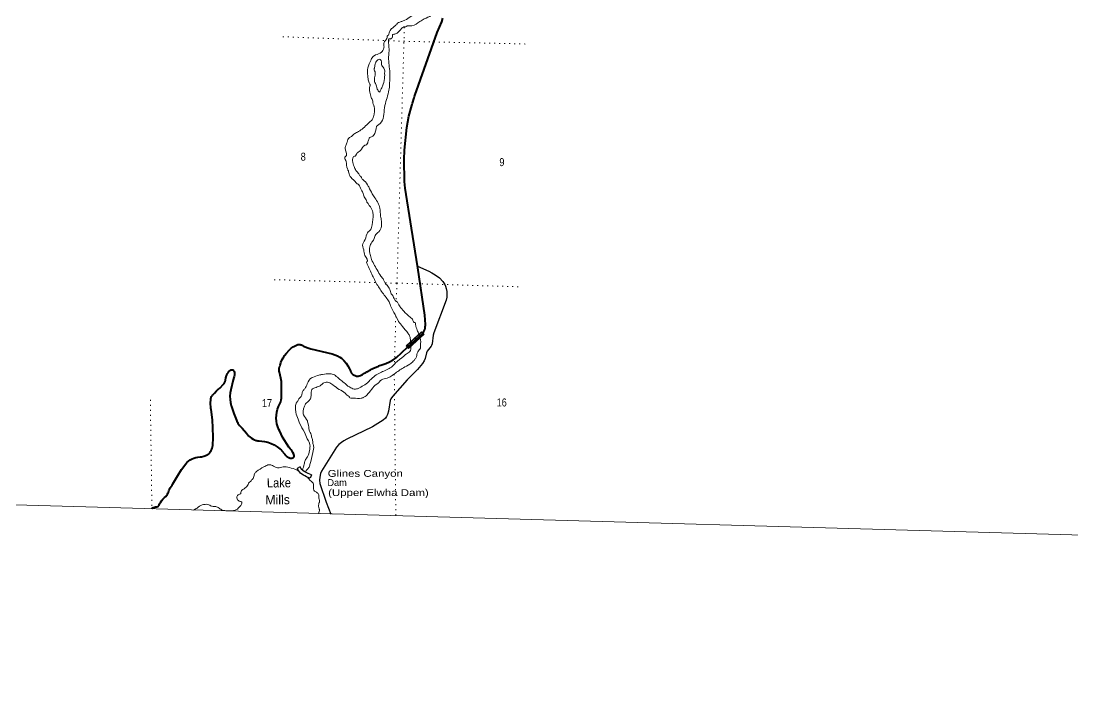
# Model space of a CAD drawing. Header units: feet. Extents: x -739708 to -488887, y 188754 to 379550.
# Drawn here: x -646882 to -623874, y 189004 to 203505 of the extents above; entities that cross this region are included whole.
import ezdxf
from ezdxf.enums import TextEntityAlignment as Align

# ---------------------------------------------------------------- set-up
doc = ezdxf.new("R2010")
doc.units = ezdxf.units.FT
doc.header["$LTSCALE"] = 73
doc.linetypes.add('DOTTED', pattern=[1.5, 0.3, -1.2])
for name, color, linetype, lineweight in [('26', 7, 'Continuous', 40), ('29', 7, 'Continuous', 25), ('39', 7, 'Continuous', 13), ('4', 7, 'Continuous', 13), ('42', 7, 'Continuous', 25), ('61', 7, 'Continuous', 13), ('7', 7, 'DOTTED', 13)]:
    doc.layers.add(name, color=color, linetype=linetype, lineweight=lineweight)
doc.layers.add('41', color=7, linetype='Continuous')

msp = doc.modelspace()

# ---------------------------------------------------------------- linework, layer by layer
at = {"layer": '26'}
msp.add_line((-643851.74, 192942.97), (-643835.03, 192973.19), dxfattribs=at)
for points in [[(-638276.04, 201852.62), (-638267.29, 201877.37), (-637780.56, 203253.67), (-637681.54, 203488.65)], [(-637681.54, 203488.65), (-637657.16, 203569.01)], [(-638480.71, 199850.02), (-638493.87, 199997.27), (-638503.72, 200475.93), (-638497.54, 200679.67), (-638445.8, 201174.96), (-638402.47, 201426.49), (-638337, 201658.22), (-638329.91, 201681.14), (-638321.41, 201708.22), (-638283.97, 201827.37), (-638276.04, 201852.62)], [(-638051.8, 197072.27), (-638204.01, 198103.97), (-638341.43, 198973.95), (-638480.71, 199850.02)], [(-638091.76, 196679.21), (-638079.07, 196699.06), (-638064.59, 196727.07), (-638053.11, 196756.44), (-638044.77, 196786.86), (-638039.65, 196817.97), (-638037.81, 196849.45), (-638037.97, 196864.81), (-638051.8, 197072.27)], [(-641236.21, 195873.69), (-641236.32, 195876.6), (-641235.62, 195889.69), (-641234.27, 195914.73), (-641227.15, 195939.69), (-641224.33, 195949.58), (-641217.07, 195975.02), (-641209.34, 195999.58), (-641197.24, 196037.98), (-641169.67, 196101.85), (-641149.64, 196137.48), (-641135.62, 196162.43), (-641116.75, 196187.48), (-641077.71, 196239.3), (-641018.71, 196303.97), (-640995.86, 196329.01), (-640970.9, 196349.62), (-640933.43, 196376.59), (-640888.6, 196402.21), (-640841.33, 196423.01), (-640826.29, 196426.63), (-640810.94, 196428.67), (-640795.47, 196429.09), (-640780.04, 196427.89), (-640764.82, 196425.08), (-640749.98, 196420.7), (-640735.67, 196414.79), (-640722.06, 196407.42), (-640709.3, 196398.67), (-640703.3, 196393.82), (-640607.72, 196354.34), (-640541.02, 196333.42), (-640074.63, 196222.49), (-640016.39, 196204.28), (-639960.37, 196180.08), (-639907.18, 196150.16), (-639873.25, 196126.94), (-639820.81, 196076.96), (-639773.88, 196021.77), (-639732.98, 195961.97), (-639698.55, 195898.23), (-639685.88, 195868.23), (-639675.39, 195843.39), (-639662.42, 195818.23), (-639658.82, 195812.25), (-639648.23, 195798.22), (-639636.24, 195785.38), (-639622.97, 195773.86), (-639608.56, 195763.79), (-639593.19, 195755.27), (-639577.01, 195748.42), (-639560.2, 195743.29), (-639542.94, 195739.95), (-639525.43, 195738.43), (-639508.1, 195738.74), (-639483.13, 195742.36), (-639458.1, 195753.94), (-639412.84, 195774.9), (-639367.17, 195802.17), (-639342.36, 195817.3), (-639317.17, 195831.35), (-639238.6, 195876.43), (-639213.51, 195890.82), (-639188.6, 195902.24), (-639066.9, 195958.05), (-639063.83, 195959.23), (-639038.99, 195968.81), (-639013.83, 195976.9), (-638926.31, 196005.05), (-638903.65, 196013.03), (-638822.79, 196047.7), (-638746, 196090.63), (-638674.12, 196141.35), (-638431.08, 196368.71), (-638091.76, 196679.21)], [(-642529.66, 195482.68), (-642460.53, 195554.07), (-642450.95, 195563.4), (-642440.7, 195575.51), (-642431.78, 195588.63), (-642424.27, 195602.61), (-642418.27, 195617.3), (-642416.57, 195623.14), (-642411.07, 195647.92), (-642406.6, 195673.14), (-642406.13, 195675.8), (-642401.67, 195701.04), (-642396.06, 195725.8), (-642393.95, 195733.47), (-642389.5, 195744.8), (-642377.54, 195769.59), (-642363.5, 195794.8), (-642355.19, 195809.73), (-642334.57, 195839.2), (-642309.6, 195863.98), (-642284.57, 195875.06), (-642282.46, 195875.59), (-642275.11, 195876.64), (-642267.7, 195876.92), (-642260.3, 195876.42), (-642252.99, 195875.15), (-642245.85, 195873.13), (-642241.97, 195871.68)], [(-642221.19, 195842.3), (-642216.62, 195816.96), (-642214.73, 195791.29), (-642215.53, 195765.56), (-642216.77, 195756.48), (-642220.82, 195731.39), (-642228.37, 195706.48), (-642243.7, 195655.89), (-642295.69, 195439.49), (-642308.15, 195369.64), (-642313.23, 195298.86), (-642310.89, 195227.94), (-642301.15, 195157.65), (-642284.11, 195088.76), (-642280.08, 195075.95), (-642230.25, 194921.92), (-642170.75, 194777.87), (-642159.94, 194751.72), (-642150.38, 194727.87), (-642139.71, 194707.32), (-642125.91, 194686.41), (-642125.15, 194685.49), (-642103.7, 194660.44), (-642078.76, 194635.82), (-642049.99, 194607.43), (-642042.15, 194597.18), (-641953.85, 194492.39), (-641904.38, 194434.85), (-641896.68, 194426.72), (-641869.1, 194401.29), (-641839.01, 194378.89), (-641806.75, 194359.76), (-641772.66, 194344.1), (-641737.12, 194332.09), (-641725.52, 194329.48), (-641700.6, 194323.88), (-641675.52, 194321.33), (-641555.03, 194309.11), (-641482.49, 194291.46), (-641412.19, 194266.32), (-641344.91, 194233.97), (-641281.37, 194194.77), (-641222.29, 194149.13), (-641185.4, 194115.1), (-641184.57, 194114.36), (-641109.9, 194030.03), (-641088.93, 194001.35), (-641078.84, 193989.48), (-641067.55, 193978.73), (-641055.21, 193969.21), (-641041.94, 193961.04), (-641027.89, 193954.3), (-641013.21, 193949.07), (-640998.06, 193945.4), (-640987.63, 193944), (-640962.59, 193943.07), (-640937.63, 193948.34), (-640937.23, 193948.51), (-640932.25, 193951.26), (-640927.58, 193954.52), (-640923.28, 193958.25), (-640919.39, 193962.41), (-640915.96, 193966.95), (-640913.02, 193971.83), (-640911.89, 193974.25), (-640906.65, 193999.23), (-640915.95, 194024.25), (-640919.05, 194032.59), (-640935.36, 194065.62), (-640955.03, 194096.76), (-640958.12, 194100.68), (-640977.54, 194125.28), (-640996.49, 194150.68), (-641022.32, 194185.3), (-641161.18, 194400.39), (-641224.59, 194532.17), (-641241.95, 194567.02), (-641266.15, 194627.81), (-641283.86, 194690.79), (-641294.89, 194755.28), (-641299.12, 194820.58), (-641296.5, 194885.95), (-641287.06, 194950.7), (-641270.91, 195014.1), (-641248.21, 195075.47), (-641219.23, 195134.12), (-641218.8, 195135.07), (-641203.38, 195174.99), (-641192.21, 195216.31), (-641185.42, 195258.57), (-641183.09, 195301.3), (-641182.73, 195348.1), (-641182.78, 195523.49), (-641183.67, 195538.61), (-641183.44, 195552.95), (-641186.68, 195621.59), (-641197.08, 195689.51), (-641214.53, 195755.97), (-641229.69, 195823.69), (-641235.28, 195848.64), (-641236.21, 195873.69)], [(-642221.14, 195842.32), (-642221.9, 195844.38), (-642224.72, 195850.63), (-642228.18, 195856.54), (-642232.23, 195862.06), (-642236.84, 195867.13), (-642241.96, 195871.69)], [(-643835.08, 192973.22), (-643811.6, 193009.94), (-643784.02, 193044.54), (-643752.98, 193076.06), (-643743.81, 193083.6), (-643718.78, 193104.19), (-643697.16, 193129.16), (-643692.02, 193135.68), (-643679.13, 193156.14), (-643669.58, 193175.52), (-643660.18, 193200.25), (-643651.53, 193225.52), (-643638.06, 193257.62), (-643619.1, 193292.15), (-643576.54, 193355.58), (-643558.97, 193381.01), (-643494.55, 193488.66), (-643455.07, 193567.05), (-643374.72, 193698.46), (-643281.07, 193820.76), (-643255.28, 193847.7), (-643220.62, 193877.61), (-643183.03, 193903.74), (-643142.91, 193925.8), (-643100.7, 193943.54), (-643056.87, 193956.77), (-643011.89, 193965.35), (-642966.27, 193969.18), (-642936.15, 193974.93), (-642880.88, 193990.17), (-642827.51, 194011.09), (-642776.62, 194037.48), (-642772.8, 194041.17), (-642753.26, 194062.56), (-642736.07, 194085.88), (-642721.41, 194110.86), (-642709.44, 194137.24), (-642700.3, 194164.73), (-642694.07, 194193.02), (-642690.84, 194221.8), (-642681.62, 194391.71), (-642686.56, 194617.6), (-642692.72, 194775.19), (-642726.9, 195013.87), (-642728.69, 195028.83), (-642736.71, 195159.5), (-642733.82, 195214.98), (-642733.84, 195221.77), (-642732.76, 195236.61), (-642730.13, 195251.25), (-642725.98, 195265.55), (-642720.37, 195279.33), (-642713.34, 195292.44), (-642704.98, 195304.75), (-642695.38, 195316.12), (-642684.64, 195326.42), (-642647.38, 195366.68), (-642606.45, 195418.34)], [(-642606.54, 195418.4), (-642600.95, 195426.32), (-642594.58, 195433.61), (-642587.47, 195440.19), (-642579.72, 195446), (-642571.4, 195450.96), (-642564.2, 195454.37)], [(-642564.21, 195454.39), (-642555.09, 195459.57), (-642546.56, 195465.67), (-642538.72, 195472.63), (-642531.65, 195480.38), (-642529.75, 195482.75)], [(-644020.32, 192832.72), (-644011.88, 192847.55), (-644008.34, 192852.48), (-644004.31, 192857.01), (-643999.83, 192861.1), (-643994.95, 192864.69), (-643991.49, 192866.72), (-643966.44, 192874.15), (-643941.49, 192876.56), (-643909.02, 192879.7)], [(-643909.02, 192879.73), (-643902.72, 192881.16), (-643896.59, 192883.23), (-643890.72, 192885.94), (-643885.16, 192889.24), (-643879.98, 192893.11), (-643875.23, 192897.5), (-643870.96, 192902.36), (-643867.23, 192907.64), (-643864.07, 192913.29), (-643862.68, 192916.3)], [(-643862.62, 192916.27), (-643859.2, 192923.57), (-643851.78, 192942.99)]]:
    msp.add_lwpolyline(points, dxfattribs=at)
at = {"layer": '29'}
msp.add_lwpolyline([(-638210.47, 198144.85), (-637960.53, 198032.78), (-637900.08, 197998.69), (-637821.47, 197951.87), (-637729.76, 197884.45), (-637657.94, 197809.91), (-637609.97, 197742.11), (-637595, 197708.4), (-637580.05, 197655.51), (-637570.67, 197586.67), (-637566.92, 197524.86), (-637570.67, 197466.8), (-637581.31, 197397.24), (-637852.35, 196687.7), (-637867.54, 196634.47), (-637893.53, 196440.48), (-637901.01, 196406.77), (-637910.54, 196389.4), (-637996.47, 196286.91), (-638014.74, 196250.19), (-638043.26, 196123.97), (-638067.91, 196071.49), (-638101.28, 196017.21), (-638207.54, 195885.24), (-638434.52, 195659.42), (-638759.17, 195288.67), (-638790.99, 195243.73), (-638806.26, 195207.46), (-638843.03, 194970.22), (-638866.8, 194897.25), (-638887.39, 194852.3), (-638909.85, 194818.59), (-638958.94, 194771.28), (-639195.53, 194631.84), (-639756.82, 194357.47), (-639825.09, 194320.4), (-639873.75, 194288.56), (-639928.03, 194241.74), (-639984.28, 194185.73), (-640312.02, 193658.42), (-640333.24, 193604.97), (-640350.09, 193526.31), (-640353.83, 193460.76), (-640347.74, 193387.11), (-640208.7, 192982.68), (-640103.8, 192719.38)], dxfattribs=at)
at = {"layer": '39'}
msp.add_line((-640605.44, 193510.24), (-640670.97, 193547.67), dxfattribs=at)
for points in [[(-638479.45, 210098.09), (-638568.41, 209997.26), (-638619.05, 209897.57), (-638649.09, 209817.59), (-638663.64, 209620.33), (-638676.88, 209570.22), (-638695.47, 209550.48), (-638733.69, 209553.34), (-638739.69, 209555.5), (-638739.97, 209454.69), (-638796.19, 209375.3), (-638818.08, 209299.17), (-638818.31, 209289.1), (-638850.08, 209043.83), (-638840.1, 208950.86), (-638805.77, 208865.41), (-638720.34, 208722.37), (-638678.96, 208681.11), (-638601.4, 208635.03), (-638563.91, 208599.91), (-638451.74, 208480.46), (-638406.1, 208449.2), (-638378.35, 208428.42), (-638272.18, 208311.13), (-638266.65, 208288.82), (-638235.38, 208157.07), (-638238.45, 208022.05), (-638250.68, 207927.56), (-638261.86, 207613.29), (-638279.57, 207543.11), (-638288.63, 207498.96), (-638322.34, 207435.2), (-638336.71, 207423.43), (-638400.81, 207263.56), (-638428.19, 207211.75), (-638550.38, 207067.3), (-638639.57, 206956.39), (-638706.55, 206847), (-638768.49, 206781.84), (-638778.93, 206765.94), (-638820.87, 206694.3), (-638882.76, 206542.46), (-638898.24, 206482.31), (-638915.28, 206353.66), (-638928.38, 206132.17), (-638944.81, 206029.72), (-638979.47, 205923.64), (-639037.84, 205838.24), (-639142.72, 205745.83), (-639210.31, 205610.24), (-639270.87, 205428.12), (-639346.74, 205282.63), (-639369.03, 205277.08), (-639408.36, 205231.59), (-639448.97, 205129.67), (-639453.36, 205113.64), (-639490.44, 204812.04), (-639505.79, 204669.24), (-639485.73, 204576.05), (-639493.34, 204507.67), (-639484.36, 204459.08), (-639453.37, 204403.96), (-639389.51, 204376.32), (-639240.62, 204364.93), (-639161.7, 204379.29), (-639074.81, 204389.45), (-639012.86, 204365.89), (-638837.89, 204349.88), (-638624.14, 204355.18), (-638549.7, 204349.49), (-638537.71, 204345.19), (-638449.3, 204333.13), (-638362.46, 204341.27), (-638269.66, 204345.25), (-638199.29, 204337.63), (-638161.29, 204324.68), (-638128.1, 204277.57), (-638109.06, 204228.76), (-638091.76, 204103.37), (-638084.9, 203962.08), (-638128.52, 203815.88), (-638178.7, 203736.36), (-638359.04, 203605.31), (-638485.86, 203523.47), (-638556.99, 203496.83), (-638569.18, 203493.07), (-638624.11, 203470.1), (-638665.13, 203438.76), (-638710.59, 203389.38), (-638776.24, 203338.43), (-638828.76, 203244.84), (-638845.92, 203198.85), (-638870.73, 203171.18), (-638873.4, 203143.01), (-638892.53, 203099.08), (-638938.27, 203037.61), (-638947.29, 202995.47)], [(-638418.68, 208604.73), (-638414.8, 208598.6), (-638379.63, 208549.42), (-638348.82, 208486.23), (-638308.08, 208416.77), (-638239.17, 208344.67), (-638209.56, 208317.79), (-638162.72, 208250.2), (-638141.62, 208203.36), (-638130.72, 208150.7), (-638112.51, 207976.9), (-638116.62, 207884.25), (-638117.82, 207743.14), (-638139.39, 207681.12), (-638143.46, 207590.48), (-638169.29, 207429.76), (-638169.43, 207423.71), (-638219.97, 207239.36), (-638235.4, 207181.24), (-638251.83, 207167.48), (-638299.91, 207091.95), (-638349.31, 206957.96), (-638376.55, 206912.19), (-638456.31, 206861.56), (-638503.78, 206812.21), (-638589.94, 206745.6), (-638633.31, 206611.48), (-638683.16, 206457.34), (-638704.18, 206330.8), (-638722.99, 206300.97), (-638755.91, 206182.76), (-638774.23, 205997.67), (-638776.48, 205987.64), (-638825.64, 205775.03), (-638874.13, 205681.36), (-638974.16, 205536.41), (-639077.13, 205351.21), (-639122.96, 205196.99), (-639187.78, 205093.6), (-639258.06, 205016.54), (-639319.08, 204902.98), (-639352.28, 204772.67), (-639372.02, 204613.84), (-639369.31, 204555.31), (-639349.81, 204526.65), (-639324.04, 204507.93), (-639270.33, 204476.49), (-639202.21, 204458.83), (-639127.77, 204453.13), (-639047.06, 204457.38), (-638930.46, 204444.7), (-638877.81, 204455.62), (-638655.45, 204484.92), (-638463.86, 204490.72), (-638304.59, 204493.21), (-638160.52, 204447.65), (-638128.38, 204442.9), (-638076.69, 204411.5), (-638045.34, 204372.5), (-637964.94, 204273.93), (-637911.7, 204222.32), (-637893.85, 204209.83), (-637848.57, 204162.45), (-637829.16, 204129.75), (-637818, 204089.19), (-637803.39, 204022.32), (-637776.79, 203951.17), (-637773.78, 203906.75), (-637857.24, 203692.88), (-637878.11, 203661.09), (-637907, 203631.5), (-638064.03, 203550.33), (-638156.05, 203491.9), (-638201.01, 203464.68), (-638383.91, 203398.21), (-638444.51, 203391.5), (-638448.68, 203385.54), (-638491.17, 203378.42), (-638558.55, 203339.61), (-638657.53, 203241.01), (-638690.18, 203223.6), (-638757.11, 203204.93), (-638758.35, 203150.53), (-638777.02, 203126.74), (-638811.68, 203109.38), (-638825.6, 203117.76), (-638843.82, 203025.42), (-638832.65, 202896.14), (-638842.82, 202714.91), (-638816.31, 202373.6), (-638819.53, 202143.83), (-638822.73, 202091.48), (-638841.91, 201956.84), (-638932.47, 201608.06), (-639026.97, 201263.4), (-639047.53, 201245.72), (-639108.97, 201202.74)], [(-638947.29, 202995.47), (-638944.99, 202918.81), (-638966.47, 202860.82), (-639005.7, 202819.36), (-639028.23, 202803.74), (-639158.51, 202746.16), (-639214.37, 202682.9), (-639227.14, 202652.93), (-639299.57, 202481.17), (-639299.48, 202307.78), (-639288.95, 202239), (-639266.71, 202153.82), (-639243.73, 202100.89), (-639256.35, 202076.98), (-639261.72, 202018.64), (-639253.25, 201947.88), (-639223.59, 201834.31), (-639191.22, 201750.94), (-639182.61, 201686.22), (-639165.17, 201655.6), (-639161.42, 201643.41), (-639174.74, 201411.86), (-639204.5, 201343.98), (-639245.71, 201304.58), (-639451.4, 201121.68), (-639547.45, 201063.34), (-639619.09, 201014.54), (-639666.43, 200971.24), (-639701.07, 200953.87), (-639751.62, 200858.23), (-639779.6, 200780.22), (-639791.36, 200705.89), (-639785.09, 200538.42), (-639793.24, 200534.57), (-639790.53, 200476.04), (-639773.46, 200429.3), (-639744.85, 200269.38), (-639731.3, 200244.88), (-639705.02, 200159.62), (-639644.82, 200059.49), (-639593.46, 200013.98), (-639560.18, 199970.91), (-639494.81, 199921.06), (-639444.69, 199821.16), (-639407.93, 199753.8), (-639375.83, 199658.34), (-639325.43, 199570.51), (-639316.05, 199540.07), (-639286.56, 199507.15), (-639284.69, 199501.06), (-639239.78, 199437.56), (-639190.02, 199321.53), (-639182.97, 199277.02), (-639204.36, 199045.65), (-639234.93, 198941.5), (-639302.96, 198874.47), (-639317.8, 198842.54), (-639373.61, 198692.59), (-639409.22, 198632.9), (-639386.06, 198499.33), (-639360.65, 198375.78), (-639317.48, 198235.71), (-639323.62, 198231.82), (-639318.17, 198205.48), (-639308.56, 198185.1), (-639193.34, 197934.56), (-639141.38, 197826.55), (-639013.2, 197614.02), (-638860.68, 197409), (-638833.43, 197366.06), (-638787.75, 197248.11), (-638727.92, 197131.86), (-638623.55, 196935.99), (-638541.47, 196823.27), (-638415.9, 196673.3), (-638394.53, 196638.54), (-638356.35, 196384.74)], [(-639037.34, 201946.29), (-639011.52, 202003.93), (-638977.5, 202081.8), (-638931.5, 202244.07), (-638928.01, 202397.22), (-638929.06, 202439.58), (-638977.86, 202509.22), (-638998.97, 202556.06), (-638995.9, 202602.36), (-639003.32, 202630.76), (-639014.99, 202649.17), (-639046.81, 202668.03), (-639108.24, 202625.04), (-639127.25, 202587.16), (-639151.69, 202486.89), (-639156.22, 202464.82), (-639158.97, 202432.62), (-639139.69, 202393.89), (-639139.33, 202321.3), (-639152.01, 202206.66), (-639141.03, 202158.04), (-639104.45, 202082.62), (-639091.82, 202017.83), (-639069.21, 201979.16), (-639058.98, 201964.27), (-639037.27, 201946.45)], [(-639108.97, 201202.74), (-639171.96, 201002.53), (-639188.44, 200986.78), (-639251.52, 200959.96), (-639278.72, 200916.21), (-639300.51, 200844.11), (-639327.75, 200798.35), (-639362.27, 200787.03), (-639390.97, 200765.49), (-639488.35, 200648.72), (-639548, 200595.62), (-639554.45, 200577.62), (-639558.76, 200565.62), (-639571.16, 200551.78), (-639607.69, 200540.51), (-639624.54, 200508.62), (-639630.13, 200440.2), (-639624.77, 200409.85), (-639587.01, 200298.11), (-639542.46, 200218.49), (-639505.11, 200177.33), (-639470.08, 200122.11), (-639448.38, 200101.47), (-639429.11, 200062.74), (-639373.86, 200011.1), (-639287.89, 199892.25), (-639278.19, 199875.9), (-639199.03, 199722.92), (-639140.48, 199638.96), (-639072.59, 199522.53), (-639034.78, 199412.82), (-639018.62, 199237.05), (-639007.77, 199182.38), (-638996.33, 199065.2), (-638999.5, 199014.87), (-639056.58, 198897.19), (-639137.15, 198810.29), (-639167.32, 198724.27), (-639186.05, 198698.48), (-639196.44, 198684.6), (-639236.22, 198618.96), (-639255.49, 198568.99), (-639261.17, 198496.53), (-639252.66, 198427.8), (-639226.89, 198320.38), (-639093.72, 198061.36), (-639012.14, 197926.48), (-638951.49, 197846.5), (-638889.51, 197736.24), (-638875.64, 197725.86), (-638819.24, 197635.89), (-638802.26, 197585.11), (-638785.28, 197534.33), (-638769.44, 197521.88), (-638723.06, 197434.16), (-638683.97, 197380.86), (-638670.05, 197372.49), (-638605.79, 197274.28), (-638594.06, 197257.89), (-638511.66, 197159.28), (-638371.59, 197027.12), (-638314.46, 196969.4), (-638310.75, 196955.21), (-638273.49, 196910.02), (-638267.39, 196911.9), (-638252.11, 196875.27), (-638216.82, 196743.44), (-638178.74, 196656.99)], [(-638178.74, 196656.99), (-638139.96, 196489.72), (-638145.69, 196415.25), (-638147.15, 196350.77), (-638203.42, 196269.38), (-638236.19, 196157.21), (-638265.58, 196105.45), (-638302.85, 196061.93), (-638378.89, 195997.11), (-638519.7, 195919.61), (-638714.17, 195786.87), (-638810.35, 195722.49), (-638875.54, 195691.69), (-638940.36, 195677.02), (-639042.58, 195612.77), (-639053.07, 195594.86), (-639067.39, 195585.1), (-639294.45, 195348.26), (-639382.76, 195275.64), (-639409.17, 195266.15), (-639443.74, 195252.81), (-639612.93, 195256.58), (-639701.19, 195274.68), (-639706.91, 195288.93), (-639748.57, 195318.08), (-639789.86, 195363.35), (-639927.1, 195443.02)], [(-638356.35, 196384.74), (-638376.71, 196276.35), (-638460.23, 196219.27), (-638513.1, 196172.41), (-638688.53, 196028.22), (-638742.32, 195966.93), (-638828.38, 195904.34), (-638950.57, 195848.6), (-638995.38, 195827.42), (-639218.37, 195681.21), (-639282.42, 195612.08), (-639509.33, 195469.98), (-639543.9, 195456.64), (-639596.36, 195453.78), (-639694.09, 195498.3), (-639706.04, 195504.62), (-639735.93, 195519.4), (-639791.09, 195575.07)], [(-639791.09, 195575.07), (-639987.02, 195732.66), (-640028.59, 195765.84), (-640126.78, 195790.21), (-640288.32, 195775.68), (-640365.24, 195761.26), (-640507.46, 195710), (-640525.78, 195702.36), (-640621.45, 195571.43), (-640676.34, 195461.78), (-640717.81, 195410.29), (-640737.5, 195342.19), (-640769.27, 195274.35), (-640775.45, 195268.45), (-640823.11, 195211.04), (-640835.97, 195177.06), (-640850.3, 195167.29), (-640866.96, 195143.48), (-640879.37, 195040.94), (-640871.45, 194946.01), (-640822.51, 194793.72), (-640788.09, 194712.31), (-640685.91, 194508.43), (-640620.59, 194367.87), (-640570.46, 194267.97), (-640561.76, 194207.29), (-640572.02, 194110.75), (-640617.48, 193972.67), (-640623.75, 193962.73), (-640667.65, 193893.15), (-640689.62, 193813), (-640729.07, 193682.84)], [(-639927.1, 195443.02), (-640059.76, 195546.8), (-640153.24, 195601.29), (-640256.28, 195589.49), (-640288.97, 195570.06), (-640303.39, 195556.27), (-640352.56, 195521.08), (-640458.21, 195483.12), (-640521.57, 195444.22), (-640535.03, 195384.03), (-640541.39, 195281.36), (-640554.39, 195241.33), (-640575.26, 195209.54), (-640657.71, 195128.73), (-640689.53, 195058.88), (-640711.27, 194988.8), (-640701.43, 194889.8), (-640619.81, 194756.94), (-640616.14, 194740.73), (-640601.13, 194692.01), (-640579.98, 194558.48), (-640536.03, 194452.66), (-640526.97, 194408.12), (-640504.5, 194333.02), (-640501.66, 194280.54), (-640483.12, 194209.57), (-640498.51, 194064.77), (-640562.82, 193806.14), (-640592.72, 193732.21), (-640642.43, 193672.85), (-640655.25, 193640.87), (-640655.66, 193629.46)], [(-640780.84, 193620.96), (-640802.14, 193650.2), (-640933.7, 193713.62), (-641083.94, 193753.27), (-641126.2, 193756.22), (-641176.78, 193747.28), (-641233.59, 193730.4), (-641271.86, 193731.26), (-641385.57, 193782.18), (-641457.72, 193799.91), (-641486.05, 193794.5), (-641571.65, 193752.06), (-641731.18, 193648.78), (-641774.68, 193597.33), (-641794.5, 193523.18), (-641827.73, 193479.57), (-641833.86, 193475.68), (-641846.63, 193445.72), (-641887.56, 193418.41), (-641916.9, 193368.67), (-641977.1, 193291.39), (-642069.61, 193210.8), (-642076.52, 193172.65), (-642119.42, 193147.4), (-642158.88, 193095.87), (-642157.82, 193053.51), (-642128.43, 193016.57), (-642090.58, 192997.58), (-642066.59, 192988.98), (-642054.68, 192980.65), (-642059.73, 192936.41), (-642088.98, 192890.69), (-642101.33, 192878.88), (-642167.2, 192817.85), (-642234.22, 192795.16), (-642403.55, 192792.89), (-642495.75, 192815.11), (-642571.27, 192861.14), (-642643.23, 192886.94), (-642719.63, 192894.69), (-642793.34, 192932.63), (-642855.83, 192932.01), (-642922.56, 192921.4), (-643032.97, 192851.29), (-643109.53, 192808.43)], [(-640606.16, 193510.34), (-640556.69, 193455.22), (-640493.52, 193397.36), (-640482.16, 193364.86), (-640482.72, 193340.68), (-640486.28, 193272.21), (-640461.29, 193219.24), (-640409.57, 193189.86), (-640372.34, 193142.66), (-640371.43, 193094.26), (-640355.59, 192993.11), (-640360.03, 192975.06), (-640376.06, 192890.75), (-640363.24, 192834.02), (-640357.56, 192817.76), (-640371.48, 192737.44), (-640370.05, 192728.15)]]:
    msp.add_spline(points, degree=3, dxfattribs=at)
at = {"layer": '4'}
msp.add_lwpolyline([(-534936.22, 373877.7), (-519702.48, 373516.18), (-489136.84, 372822.34), (-493183.05, 189004.41), (-524001.53, 189704), (-554819.03, 190445.97), (-585635.48, 191230.33), (-616450.82, 192057.09), (-647264.98, 192926.23), (-678077.93, 193837.75), (-708889.59, 194791.67), (-739699.92, 195787.95)], dxfattribs=at)
msp.add_lwpolyline([(-534936.22, 373877.7), (-519702.48, 373516.18), (-489136.84, 372822.34), (-493183.05, 189004.41), (-524001.53, 189704), (-554819.03, 190445.97), (-585635.48, 191230.33), (-616450.82, 192057.09), (-647264.98, 192926.23), (-678077.93, 193837.75), (-708889.59, 194791.67), (-739699.92, 195787.95)], dxfattribs=at)
at = {"layer": '42'}
for p, q in [((-640773.62, 193751.62), (-640840.94, 193718.5)), ((-640531.82, 193578.4), (-640561.14, 193508.11))]:
    msp.add_line(p, q, dxfattribs=at)
for points in [[(-640531.82, 193578.4), (-640759, 193723.83), (-640774.57, 193753.42)], [(-640561.13, 193508.11), (-640816.15, 193671.36), (-640840.94, 193718.5)]]:
    msp.add_spline(points, degree=3, dxfattribs=at)
at = {"layer": '61'}
for p, q in [((-638407.5, 196341.75), (-638068.45, 196651.84)), ((-638407.64, 196343.25), (-638431.01, 196369.72))]:
    msp.add_line(p, q, dxfattribs=at)
for points in [[(-638430.14, 196370.09), (-638457.04, 196399.23), (-638120.96, 196706.6)], [(-638069.04, 196652.93), (-638093.13, 196678.32), (-638120.66, 196707.34)]]:
    msp.add_lwpolyline(points, dxfattribs=at)
msp.add_lwpolyline([(-638445.72, 196398.74), (-638120.82, 196695.89), (-638079.62, 196652.46), (-638405.09, 196354.78)], close=True, dxfattribs=at)
at = {"layer": '7'}
for p, q in [((-641156.92, 203160.86), (-638907.85, 203077.24)), ((-641344.13, 197847.13), (-639118.44, 197784.67)), ((-638686.19, 197052.38), (-638712.93, 196004.41)), ((-638718.63, 195780.92), (-638685.38, 192679.98)), ((-644053.52, 195220.42), (-644020.32, 192832.72))]:
    msp.add_line(p, q, dxfattribs=at)
for points in [[(-638498.45, 203371.41), (-638507.91, 203036.13), (-638659.74, 197772.08), (-638677.88, 197378.03)], [(-638841.73, 203074.78), (-638507.33, 203062.35), (-635838.77, 203001.78)], [(-638910.3, 197776.33), (-638659.74, 197772.08), (-635975.5, 197690.97)]]:
    msp.add_lwpolyline(points, dxfattribs=at)

# ---------------------------------------------------------------- texts
at = {"layer": '41', "width": 0.9}
msp.add_text('Lake', height=201.5, rotation=0.421, dxfattribs=at).set_placement((-641240.92, 193303.58), align=Align.CENTER)
at = {"layer": '41'}
msp.add_text('Mills', height=201.5, rotation=0.421, dxfattribs=at).set_placement((-641269.78, 192933.44), align=Align.CENTER)
at = {"layer": '42', "width": 1.25}
for s, p in [('Glines Canyon', (-639352.23, 193535.05)), ('(Upper Elwha Dam)', (-639065.05, 193114.6))]:
    msp.add_text(s, height=150, dxfattribs=at).set_placement(p, align=Align.CENTER)
at = {"layer": '42'}
msp.add_text('Dam', height=150, dxfattribs=at).set_placement((-639969.3, 193334.46), align=Align.CENTER)
at = {"layer": '7', "width": 0.85}
for s, p in [('8', (-640765.17, 200450.17)), ('9', (-636419.82, 200331.05)), ('17', (-641613.41, 195059.68)), ('16', (-636479.34, 195074.58))]:
    msp.add_text(s, height=175, dxfattribs=at).set_placement(p)

doc.saveas('drawing.dxf')
